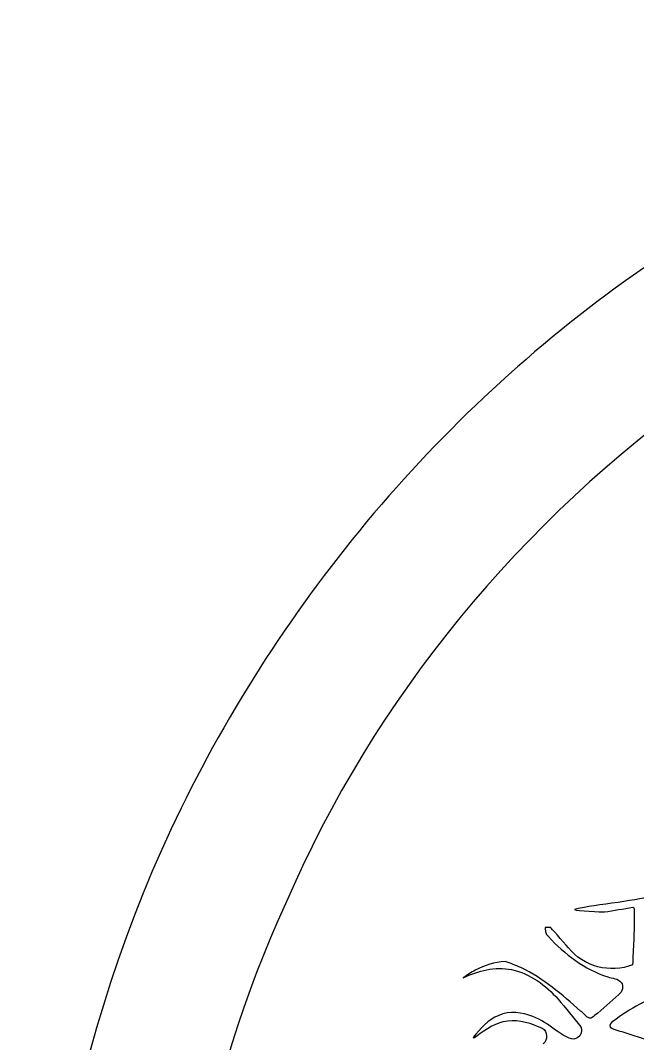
# Model space of a CAD drawing. Extents: x -3 to 431, y -1 to 430.
# Drawn here: x -3.1 to 91.9, y 272.4 to 429.8 of the extents above; entities that cross this region are included whole.
import ezdxf

# ---------------------------------------------------------------- set-up
doc = ezdxf.new("R2010")
doc.units = 0
doc.layers.add('Copie_de_Calque_1', color=7, linetype='CONTINUOUS')

msp = doc.modelspace()

# ---------------------------------------------------------------- linework, layer by layer
at = {"layer": 'Copie_de_Calque_1', "color": 7}
msp.add_lwpolyline([(78.49968, 290.27725), (77.66403, 290.27783)], dxfattribs=at)
for points in [[(211.24728, 429.8203), (167.38031, 429.08507), (123.79095, 414.60283), (88.41108, 388.61405)], [(88.41108, 388.61405), (58.20155, 366.51974), (33.99855, 336.37968), (18.65276, 302.26436)], [(102.06552, 372.94581), (74.02965, 352.95084), (51.41204, 325.80552), (37.69577, 293.9087)], [(18.65276, 302.26436), (2.76151, 266.68921), (-3.07632, 226.72142), (1.85293, 188.0785)], [(93.64413, 295.0447), (92.19326, 294.42825), (83.64708, 293.5735), (82.16372, 293.03951)], [(37.69577, 293.9087), (24.98537, 266.15036), (19.32619, 235.13051), (21.13805, 205.46137)], [(82.16372, 293.03951), (82.34305, 292.83013), (86.51226, 292.68881), (86.76202, 292.66361)], [(86.76202, 292.66361), (88.21513, 292.91585), (89.67362, 293.13568), (91.12661, 293.38858)], [(91.12661, 293.38858), (91.48797, 293.35408), (91.30044, 292.89383), (91.32258, 292.65723)], [(91.32258, 292.65723), (91.37398, 291.19178), (91.31858, 289.71948), (91.26688, 288.25273)], [(77.66403, 290.27783), (77.66403, 290.27783), (77.65703, 289.14574), (78.13379, 288.89062)], [(81.23428, 287.13988), (80.32275, 288.18567), (78.49968, 290.27725), (78.49968, 290.27725)], [(78.13379, 288.89062), (80.64446, 286.16157), (83.71167, 283.8407), (87.26141, 282.66628)], [(91.26688, 288.25273), (91.21688, 287.01819), (91.14937, 285.78447), (91.08366, 284.55069)], [(91.08366, 284.55069), (87.70676, 283.13828), (83.49751, 284.28043), (81.23428, 287.13988)], [(71.47819, 285.04679), (69.87327, 284.96919), (68.31688, 284.43672), (66.89701, 283.70632)], [(73.89948, 284.10701), (73.11109, 284.46606), (72.29773, 284.76723), (71.47819, 285.04679)], [(65.04655, 282.51553), (67.32325, 283.65522), (69.95207, 284.2874), (72.48796, 283.79874)], [(66.89701, 283.70632), (66.2486, 283.36154), (65.62943, 282.96221), (65.04655, 282.51553)], [(72.48796, 283.79874), (75.31054, 283.18143), (77.75134, 281.40479), (79.62471, 279.25556)], [(83.08921, 277.41974), (80.24465, 279.92116), (77.35643, 282.47921), (73.89948, 284.10701)], [(87.26141, 282.66628), (87.96027, 282.41233), (88.84801, 282.46391), (89.34929, 281.82803)], [(89.34929, 281.82803), (89.75965, 281.23471), (89.52305, 280.37805), (88.9602, 279.96958)], [(96.73166, 280.35739), (93.57769, 279.42786), (90.66874, 277.79139), (88.06564, 275.80075)], [(79.62471, 279.25556), (80.85265, 277.87553), (81.98476, 276.41459), (83.13054, 274.96671)], [(88.9602, 279.96958), (87.7478, 278.866), (86.54593, 277.7487), (85.259, 276.73091)], [(75.76149, 276.55753), (74.10891, 277.21809), (72.18311, 277.47216), (70.50491, 276.75635)], [(84.45866, 276.32218), (83.88128, 276.5123), (83.56945, 277.08405), (83.08921, 277.41974)], [(70.50491, 276.75635), (68.87745, 276.07555), (67.65516, 274.7335), (66.58561, 273.37491)], [(67.13015, 273.62706), (68.55095, 274.65351), (70.0698, 275.71622), (71.85828, 275.92328)], [(71.85828, 275.92328), (73.70498, 276.1318), (75.53659, 275.55135), (77.19304, 274.78311)], [(79.22154, 274.50382), (78.13396, 275.28968), (77.03704, 276.10123), (75.76149, 276.55753)], [(85.259, 276.73091), (84.99615, 276.58645), (84.79522, 276.18068), (84.45866, 276.32218)], [(88.06564, 275.80075), (87.75589, 275.67335), (87.47905, 275.30038), (87.63791, 274.96286)], [(77.19304, 274.78311), (78.02974, 274.2983), (78.12653, 272.93645), (77.3247, 272.36984)], [(81.67804, 273.12828), (80.76468, 273.38635), (79.9942, 273.97527), (79.22154, 274.50382)], [(83.13054, 274.96671), (83.63249, 274.07704), (82.64648, 272.87631), (81.67804, 273.12828)], [(87.63791, 274.96286), (88.32819, 274.38905), (89.27822, 274.39474), (90.07333, 274.04509)], [(90.07333, 274.04509), (93.37005, 273.03776), (96.72713, 272.00509), (99.62287, 270.07779)], [(66.58561, 273.37491), (66.55531, 273.09213), (67.00014, 273.56854), (67.13015, 273.62706)]]:
    msp.add_open_spline(points, degree=3, dxfattribs=at)

doc.saveas('drawing.dxf')
